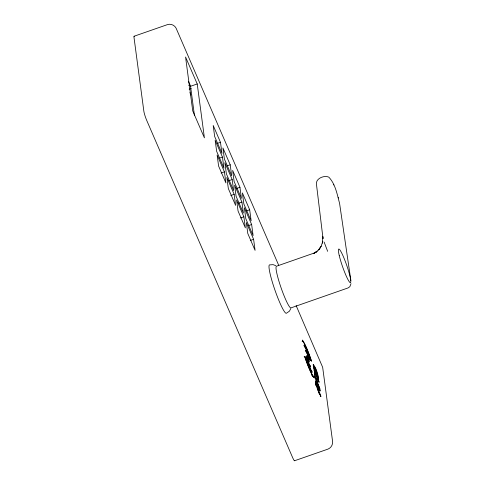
<?xml version="1.0" encoding="UTF-8"?>
<svg xmlns="http://www.w3.org/2000/svg" width="485" height="485" viewBox="0 0 485 485"><rect width="100%" height="100%" fill="white"/><g stroke="black" fill="none" stroke-linecap="round" stroke-linejoin="round"><path stroke-width="0.73" d="M351.007 283.628L349.83 286.714L348.024 287.944L290.982 307.878A22.055 2.71 70.8 0 1 281.245 288.272A22.055 2.71 70.8 0 1 276.395 266.253L314.104 253.073L317.02 251.448L315.517 252.418L318.754 249.648L321.276 246.198M290.824 308.551L289.406 311.188L286.386 313.249A25.614 3.146 70.8 0 1 275.074 290.473A25.614 3.146 70.8 0 1 269.448 264.907L273.097 264.646L275.789 265.659M320.082 248.053L318.596 250.017L321.282 245.919L322.792 241.263L322.398 243.094L322.816 236.577L323.028 238.644L316.523 184.815C315.068 178.577 324.198 174.933 328.818 177.146C335.402 183.991 337.16 194.424 339.579 203.36L350.873 280.524M317.402 387.048L319.366 390.037L320.033 389.807L320.197 391.031C316.068 384.278 320.361 394.396 320.906 396.312L320.239 396.548M317.511 387.606L318.342 387.345L320.033 389.807M313.389 366.417L313.328 366.896M317.02 251.448L313.668 253.516L315.602 252.327M134.078 36.242L167.416 24.632C170.696 23.48 174.521 25.068 176.079 28.148L278.681 265.24M188.695 85.512L190.029 85.051M194.449 115.485L190.556 86.275L197.225 83.953L185.549 56.975L192.739 110.895L204.409 137.873L197.225 83.953M189.186 89.21L191.187 88.512M217.82 143.239L220.487 142.311L213.188 125.451L214.667 136.527L221.96 153.387L220.487 142.311M219.79 158.013L222.457 157.079L215.158 140.22L216.637 151.302L223.931 168.162L222.457 157.079M227.544 165.718L230.211 164.791L222.918 147.931L224.391 159.007L231.691 175.867L230.211 164.791M221.087 173.012L224.422 171.854L217.128 154.994L218.602 166.07L225.901 182.93L224.422 171.854M228.847 180.723L232.182 179.565L224.888 162.699L226.362 173.782L233.661 190.641L232.182 179.565M236.607 188.435L239.942 187.271L232.648 170.411L234.122 181.493L241.421 198.353L239.942 187.271M230.818 195.497L234.152 194.333L226.859 177.474L228.332 188.55L235.631 205.416L234.152 194.333M238.578 203.203L241.912 202.045L234.613 185.185L236.092 196.261L243.391 213.121L241.912 202.045M246.338 210.914L249.672 209.756L242.373 192.891L243.852 203.973L251.145 220.833L249.672 209.756M240.548 217.977L243.882 216.813L236.583 199.953L238.062 211.036L245.355 227.895L243.882 216.813M248.308 225.689L251.642 224.525L244.343 207.665L245.822 218.741L253.115 235.607L251.642 224.525M250.278 240.457L253.606 239.299L246.313 222.433L247.793 233.515L255.086 250.375L253.606 239.299M302.125 341.555L302.792 341.325A19.212 2.358 70.8 0 1 311.34 361.076L311.582 361.246A20.631 2.534 70.8 0 0 302.397 340.033L302.792 341.325M304.143 356.699L304.81 356.463A19.212 2.358 70.8 0 0 313.358 376.214L313.746 377.512A20.631 2.534 70.8 0 1 304.568 356.293L304.81 356.463M305.113 357.378L305.78 357.148A13.519 1.661 70.8 0 0 311.794 371.049L312.182 372.341A14.944 1.837 70.8 0 1 305.538 356.978L305.78 357.148M306.077 358.063L306.744 357.833A7.827 0.958 70.8 0 0 310.224 365.878L310.618 367.169A9.251 1.134 70.8 0 1 306.502 357.663L306.744 357.833M309.557 366.108L310.224 365.878M313.601 369.049L314.268 368.818L314.056 366.187L315.238 368.218A12.64 1.552 70.8 0 1 316.02 370.043L317.681 375.214L317.984 377.403L317.317 377.639M311.127 371.28L311.794 371.049M314.286 374.165L314.953 373.929L314.377 372.601L315.044 377.585L319.906 388.825L317.566 382.744L316.529 377.948L316.99 381.416L316.323 381.646M312.692 376.451L313.358 376.214M314.82 378.167L315.486 377.936L314.953 373.929M317.105 379.276L316.438 379.512L316.808 382.283M318.251 381.665L318.918 381.434L314.056 370.188L319.051 382.41L318.918 381.434M316.899 382.974L317.566 382.744M315.777 385.569L316.444 385.339C315.238 377.457 318.433 387.757 318.057 389.055L317.39 389.291M317.948 390.577L318.615 390.346M294.559 460.75L327.896 449.134C330.928 448.019 332.874 444.83 332.613 441.635L322.664 367.315L296.135 305.568M313.061 364.872L313.898 366.296M315.541 381.665L316.159 383.065M314.456 367.491L314.753 368.151M314.268 368.818L317.984 377.403M188.459 81.438L190.556 86.275M315.486 377.936L316.99 381.416M189.871 92.562L190.957 95.06M316.444 385.339L318.057 389.055M320.906 396.312C315.177 387.473 313.704 371.607 318.178 387.376M318.754 392.45L319.566 394.323M333.601 184.452L333.813 184.979M315.505 369.97L315.759 370.619M324.144 242.118L327.654 251.345M338.221 197.504L338.366 198.001M317.426 375.899L317.669 377.275M314.553 376.166L314.729 377.5M315.468 383.235L315.705 384.987M317.796 389.443L317.754 389.061M294.68 460.423A7.117 0.873 70.8 0 1 292.697 457.731L146.767 120.51A7.117 0.873 70.8 0 1 143.845 111.198L133.993 37.339A7.117 0.873 70.8 0 1 134.363 36.375M312.352 376.002A19.212 2.358 70.8 0 1 311.582 374.79M306.853 356.493A3.559 0.436 70.8 0 1 308.624 361.816M313.401 364.611L313.825 368.467L318.687 379.707C318.148 374.535 316.353 368.351 313.401 364.611M309.648 359.882L309.406 359.712A7.827 0.958 70.8 0 0 305.92 351.661L305.532 350.37A9.251 1.134 70.8 0 1 309.648 359.882M310.612 360.561L310.37 360.391A13.519 1.661 70.8 0 0 304.356 346.496L303.968 345.199A14.944 1.837 70.8 0 1 310.612 360.561M339.27 255.662A17.787 2.183 70.8 0 0 350.012 282.531A17.787 2.183 70.8 0 0 344.508 259.366A17.787 2.183 70.8 0 0 339.27 255.662M306.963 356.536A3.559 0.436 70.8 0 0 309.109 362.065A3.559 0.436 70.8 0 0 308.151 357.712A3.559 0.436 70.8 0 0 306.963 356.536"/></g></svg>
